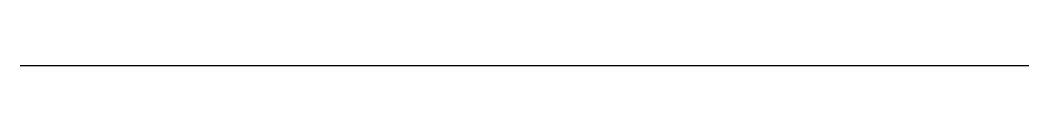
# Model space of a CAD drawing. Header units: millimetres. Extents: x 0 to 102, y 0 to 0.
import ezdxf

# ---------------------------------------------------------------- set-up
doc = ezdxf.new("R2010")
doc.units = ezdxf.units.MM

msp = doc.modelspace()

# ---------------------------------------------------------------- linework, layer by layer
at = {"color": 7, "linetype": 'Continuous'}
msp.add_line((0, 0), (102.1, 0), dxfattribs=at)

doc.saveas('drawing.dxf')
